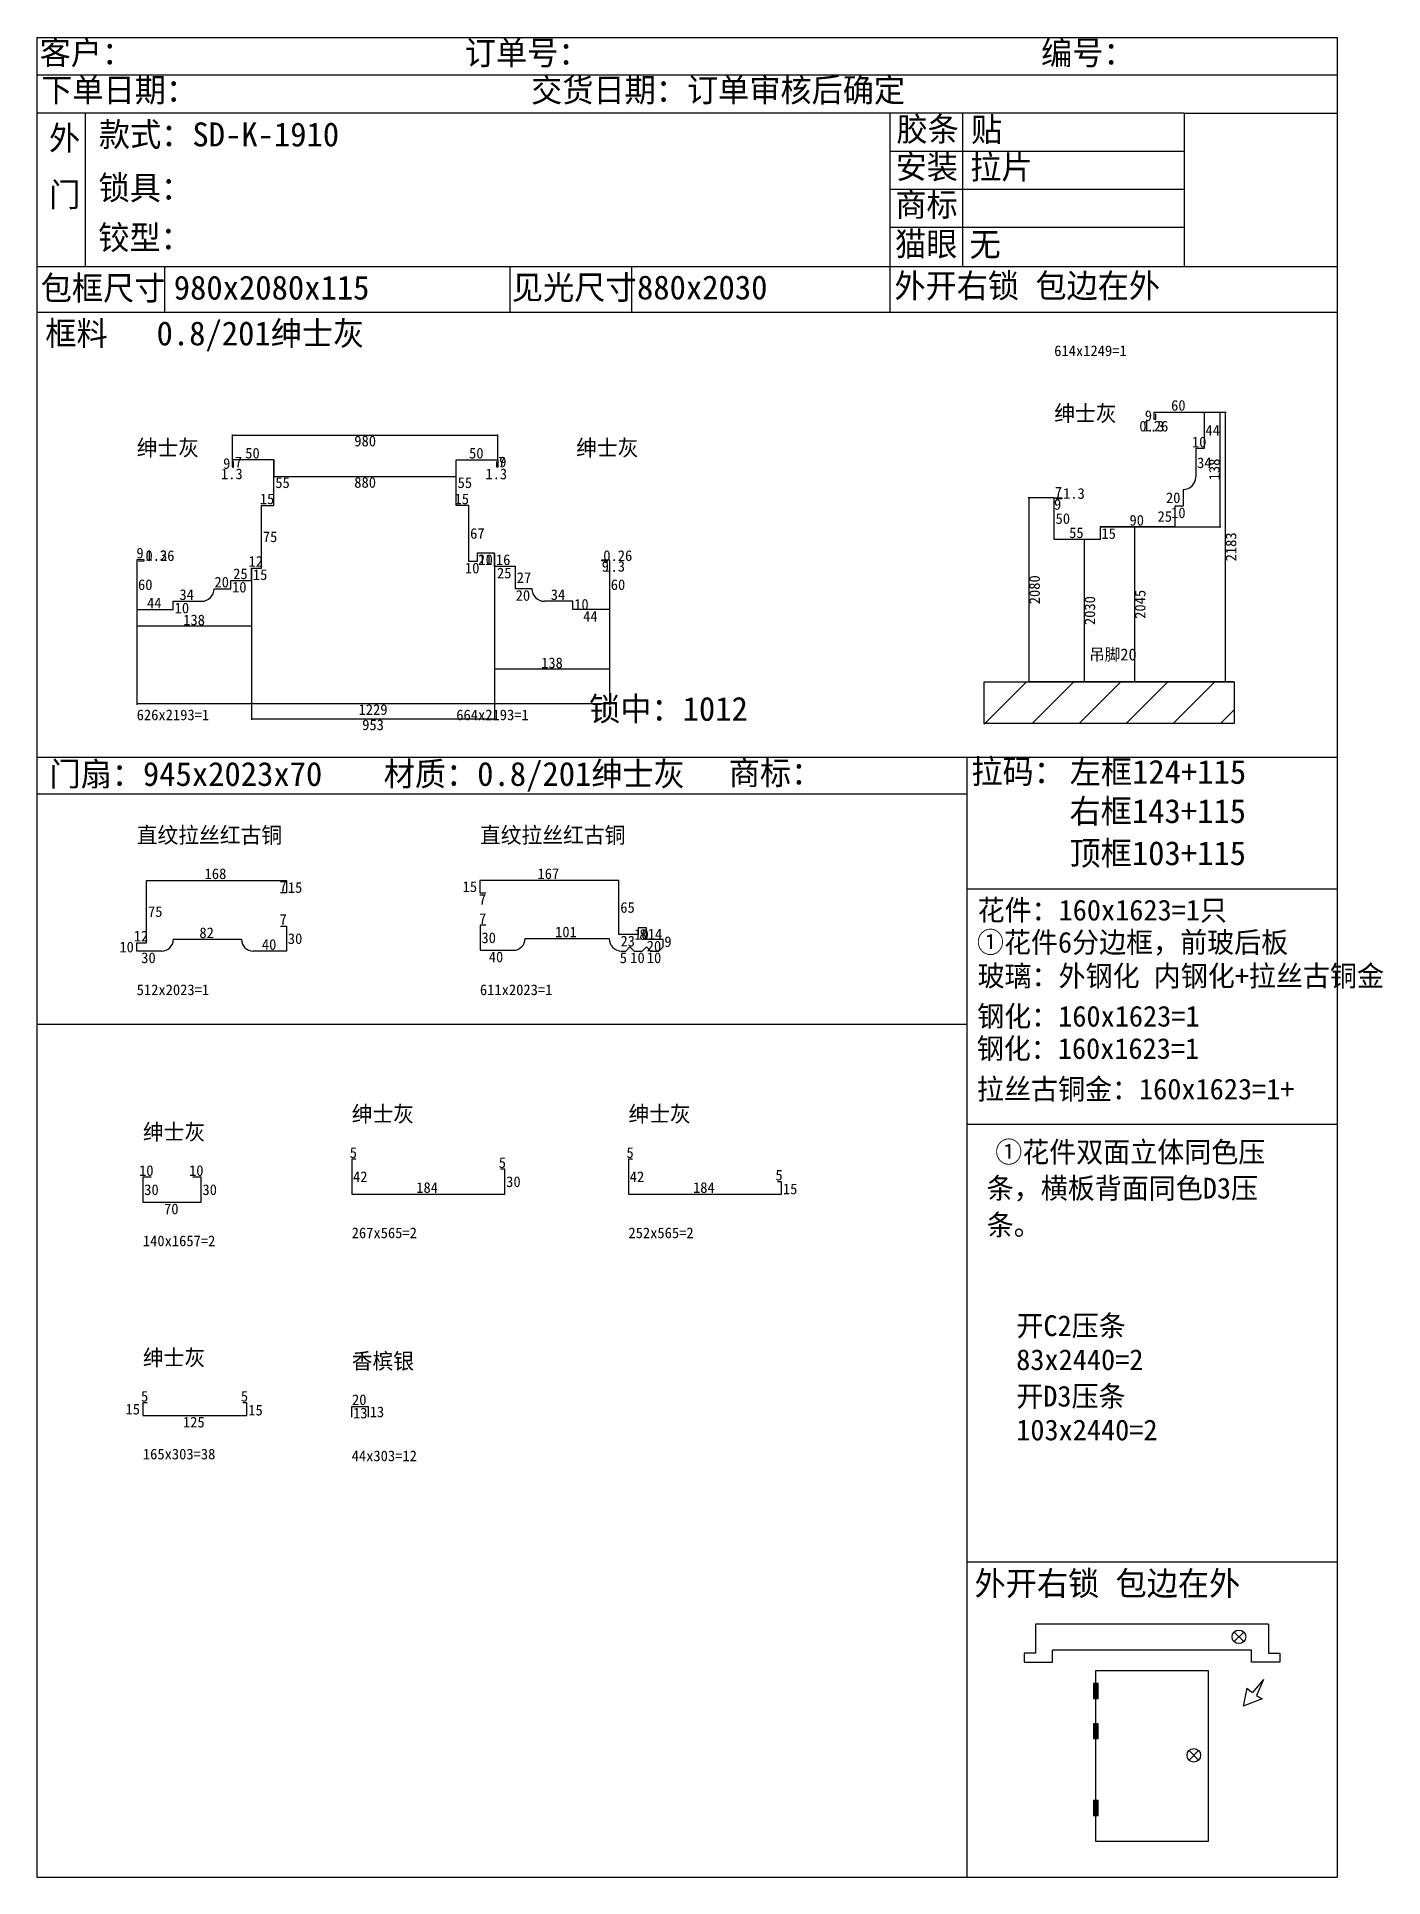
# Model space of a CAD drawing. Header units: metres. Extents: x 0 to 2022, y 0 to 2763.
import ezdxf

# ---------------------------------------------------------------- set-up
doc = ezdxf.new("R2010")
doc.units = ezdxf.units.M
doc.dimstyles.get("Standard").update_dxf_attribs({"dimtxt": 2.5, "dimasz": 2.5, "dimexe": 1.25, "dimexo": 0.625, "dimtad": 1, "dimdec": 0, "dimcen": 2.5, "dimadec": 0, "dimazin": 0, "dimtfac": 1, "dimtmove": 0, "dimatfit": 3, "dimarcsym": 0})

msp = doc.modelspace()

# ---------------------------------------------------------------- linework, layer by layer
at = {"color": 7}
for p, q in [((0, 2762.1), (1953, 2762.1)), ((0, 2762.1), (0, 0)), ((1953, 2762.1), (1953, 0)), ((1953, 2705.4), (0.7, 2705.4)), ((1723.1, 2648.5), (0.7, 2648.5)), ((72.6, 2648.5), (72.6, 2418.5)), ((1281.3, 2648.5), (1281.3, 2418.5)), ((1390.4, 2648.5), (1390.4, 2418.5)), ((1723.1, 2648.5), (1723.1, 2418.5)), ((1723.1, 2648.5), (1953, 2648.5)), ((1281.3, 2591.4), (1723.1, 2591.4)), ((1281.3, 2534.4), (1723.1, 2534.4)), ((1281.3, 2477.4), (1723.1, 2477.4)), ((0.7, 2418.5), (1953, 2418.5)), ((192, 2418.5), (192, 2349.8)), ((710.3, 2418.5), (710.3, 2349.8)), ((892.9, 2418.5), (892.9, 2349.8)), ((1281.3, 2418.5), (1281.3, 2349.8)), ((0.7, 2349.8), (1953, 2349.8)), ((0.7, 1681.4), (1953, 1681.4)), ((1396.6, 1681.4), (1396.6, 0)), ((0.7, 1626.6), (1396.6, 1626.6)), ((1396.6, 1483.9), (1953, 1483.9)), ((1396.6, 1280.4), (0, 1280.4)), ((1396.6, 1130.4), (1953, 1130.4)), ((479.1, 1077.9), (472.9, 1077.9)), ((472.9, 1077.9), (472.9, 1025.4)), ((894.7, 1077.9), (888.5, 1077.9)), ((888.5, 1077.9), (888.5, 1025.4)), ((171.8, 1050.9), (159.3, 1050.9)), ((159.3, 1050.9), (159.3, 1013.4)), ((246.8, 1050.9), (234.3, 1050.9)), ((246.8, 1013.4), (246.8, 1050.9)), ((702.9, 1062.9), (696.6, 1062.9)), ((702.9, 1025.4), (702.9, 1062.9)), ((472.9, 1025.4), (702.9, 1025.4)), ((888.5, 1025.4), (1118.5, 1025.4)), ((1118.5, 1044.2), (1112.2, 1044.2)), ((1118.5, 1025.4), (1118.5, 1044.2)), ((159.3, 1013.4), (246.8, 1013.4)), ((165.6, 712.1), (159.3, 712.1)), ((159.3, 712.1), (159.3, 693.3)), ((159.3, 693.3), (315.6, 693.3)), ((315.6, 712.1), (309.3, 712.1)), ((315.6, 693.3), (315.6, 712.1)), ((472.9, 690.6), (472.9, 706.9)), ((472.9, 706.9), (497.9, 706.9)), ((497.9, 706.9), (497.9, 690.6)), ((1396.6, 473.5), (1953, 473.5)), ((0, 0), (1953, 0))]:
    msp.add_line(p, q, dxfattribs=at)
for p, q in [((1678, 2188.6), (1678, 2199.8)), ((1678, 2199.8), (1753, 2199.8)), ((1679.6, 2188.6), (1678, 2188.6)), ((1679.6, 2188.6), (1679.9, 2188.6)), ((1680.1, 2197.3), (1679.9, 2188.6)), ((1753, 2199.8), (1753, 2144.8)), ((293.8, 2128.1), (293.8, 2116.9)), ((692.5, 2128.1), (692.5, 2116.9)), ((1753, 2144.8), (1740.5, 2144.8)), ((1740.5, 2144.8), (1740.5, 2102.3)), ((293.8, 2116.9), (295.4, 2116.9)), ((295.4, 2116.9), (295.4, 2125.6)), ((690.9, 2116.9), (690.9, 2125.6)), ((692.5, 2116.9), (690.9, 2116.9)), ((1721.8, 2083.6), (1721.8, 2058.6)), ((337.5, 1965.6), (337.5, 2059.4)), ((337.5, 2059.4), (356.2, 2059.4)), ((648.8, 2059.4), (630, 2059.4)), ((648.8, 1975.6), (648.8, 2059.4)), ((1528, 2071.1), (1539.2, 2071.1)), ((1539.2, 2069.5), (1530.5, 2069.5)), ((1539.2, 2071.1), (1539.2, 2069.5)), ((1721.8, 2058.6), (1709.2, 2058.6)), ((1709.2, 2058.6), (1709.2, 2027.3)), ((1596.8, 2027.3), (1596.8, 2008.6)), ((161.2, 1978.1), (150, 1978.1)), ((150, 1978.1), (150, 1903.1)), ((152.5, 1976), (161.2, 1976.2)), ((161.2, 1976.5), (161.2, 1978.1)), ((161.2, 1976.5), (161.2, 1976.2)), ((322.5, 1946.9), (322.5, 1965.6)), ((322.5, 1965.6), (337.5, 1965.6)), ((661.2, 1975.6), (648.8, 1975.6)), ((687.5, 1988.1), (661.2, 1988.1)), ((661.2, 1988.1), (661.2, 1975.6)), ((687.5, 1968.1), (687.5, 1988.1)), ((718.8, 1968.1), (687.5, 1968.1)), ((718.8, 1934.4), (718.8, 1968.1)), ((848.8, 1976.5), (848.8, 1978.1)), ((848.8, 1978.1), (860, 1978.1)), ((848.8, 1976.5), (848.8, 1976.2)), ((857.5, 1976), (848.8, 1976.2)), ((860, 1978.1), (860, 1903.1)), ((266.2, 1934.4), (291.2, 1934.4)), ((291.2, 1934.4), (291.2, 1946.9)), ((291.2, 1946.9), (322.5, 1946.9)), ((743.8, 1934.4), (718.8, 1934.4)), ((205, 1903.1), (205, 1915.6)), ((205, 1915.6), (247.5, 1915.6)), ((805, 1915.6), (762.5, 1915.6)), ((805, 1903.1), (805, 1915.6)), ((150, 1903.1), (205, 1903.1)), ((860, 1903.1), (805, 1903.1)), ((1423, 1794.8), (1798, 1794.8)), ((1423, 1732.3), (1423, 1794.8)), ((1423, 1731.4), (1486.5, 1794.8)), ((1494.7, 1732.3), (1557.2, 1794.8)), ((1565.4, 1732.3), (1627.9, 1794.8)), ((1636.1, 1732.3), (1698.6, 1794.8)), ((1706.8, 1732.3), (1769.3, 1794.8)), ((1798, 1794.8), (1798, 1732.3)), ((1777.5, 1732.3), (1798, 1752.8)), ((1798, 1732.3), (1423, 1732.3)), ((165, 1402.9), (165, 1496.6)), ((375, 1496.6), (375, 1477.9)), ((665.5, 1496.6), (665.5, 1477.9)), ((874.3, 1415.4), (874.3, 1496.6)), ((375, 1477.9), (366.2, 1477.9)), ((665.5, 1477.9), (674.3, 1477.9)), ((366.2, 1427.9), (375, 1427.9)), ((375, 1427.9), (375, 1390.4)), ((674.6, 1429.2), (665.8, 1429.2)), ((665.8, 1429.2), (665.8, 1391.7)), ((903, 1415.4), (874.3, 1415.4)), ((915.5, 1425.4), (903, 1425.4)), ((903, 1425.4), (903, 1415.4)), ((915.5, 1407.9), (915.5, 1425.4)), ((150, 1390.4), (150, 1402.9)), ((150, 1402.9), (165, 1402.9)), ((307.5, 1407.9), (205, 1407.9)), ((733.3, 1409.2), (859.6, 1409.2)), ((940.5, 1407.9), (915.5, 1407.9)), ((940.5, 1396.6), (940.5, 1407.9)), ((1849.8, 380.1), (1499.8, 380.1)), ((1499.8, 380.1), (1499.8, 336.3)), ((1798.1, 353.7), (1812.5, 368.1)), ((1798.1, 368.1), (1812.5, 353.7)), ((1849.8, 380.1), (1849.8, 336.3)), ((1499.8, 336.3), (1482.7, 336.3)), ((1482.7, 336.3), (1482.7, 322.8)), ((1525.4, 322.8), (1525.4, 340.8)), ((1824.2, 340.8), (1525.4, 340.8)), ((1824.2, 322.8), (1824.2, 340.8)), ((1849.8, 336.3), (1866.9, 336.3)), ((1866.9, 336.3), (1866.9, 322.8)), ((1482.7, 322.8), (1525.4, 322.8)), ((1590.6, 310.4), (1759, 310.4)), ((1590.6, 53.4), (1590.6, 310.4)), ((1759, 310.4), (1759, 53.4)), ((1866.9, 322.8), (1824.2, 322.8)), ((1587.1, 290.2), (1587.8, 290.9)), ((1587.1, 288), (1590.1, 290.9)), ((1594.1, 290.9), (1587.1, 290.9)), ((1587.1, 290.9), (1587.1, 268.5)), ((1587.1, 285.7), (1590.6, 289.2)), ((1587.1, 283.4), (1590.6, 286.9)), ((1587.1, 281.1), (1590.6, 284.6)), ((1587.1, 278.8), (1590.6, 282.3)), ((1587.1, 276.5), (1590.6, 280)), ((1587.1, 274.2), (1590.6, 277.7)), ((1590.6, 289.2), (1592.4, 290.9)), ((1590.6, 286.9), (1594.1, 290.4)), ((1590.6, 284.6), (1594.1, 288.1)), ((1590.6, 282.3), (1594.1, 285.8)), ((1590.6, 280), (1594.1, 283.5)), ((1590.6, 277.7), (1594.1, 281.2)), ((1590.6, 275.4), (1594.1, 278.9)), ((1590.6, 273.1), (1594.1, 276.7)), ((1594.1, 268.5), (1594.1, 290.9)), ((1817.2, 283.8), (1811.5, 257)), ((1817.2, 283.8), (1825.8, 277.4)), ((1842.5, 296.7), (1825.8, 277.4)), ((1842.5, 296.7), (1832, 272.7)), ((1587.1, 271.9), (1590.6, 275.4)), ((1587.1, 269.6), (1590.6, 273.1)), ((1587.1, 268.5), (1594.1, 268.5)), ((1588.3, 268.5), (1590.6, 270.9)), ((1590.6, 270.9), (1594.1, 274.4)), ((1590.6, 268.6), (1594.1, 272.1)), ((1592.8, 268.5), (1594.1, 269.8)), ((1840.4, 267.6), (1811.5, 257)), ((1832, 272.8), (1840.4, 267.6)), ((1587.1, 229.9), (1587.8, 230.5)), ((1587.1, 227.6), (1590.1, 230.5)), ((1594.1, 230.5), (1587.1, 230.5)), ((1587.1, 230.5), (1587.1, 208.1)), ((1587.1, 225.3), (1590.6, 228.8)), ((1587.1, 223), (1590.6, 226.5)), ((1587.1, 220.7), (1590.6, 224.2)), ((1587.1, 218.4), (1590.6, 221.9)), ((1590.6, 228.8), (1592.4, 230.5)), ((1590.6, 226.5), (1594.1, 230)), ((1590.6, 224.2), (1594.1, 227.7)), ((1590.6, 221.9), (1594.1, 225.4)), ((1590.6, 219.6), (1594.1, 223.1)), ((1594.1, 208.1), (1594.1, 230.5)), ((1587.1, 216.1), (1590.6, 219.6)), ((1587.1, 213.8), (1590.6, 217.3)), ((1587.1, 211.5), (1590.6, 215.1)), ((1587.1, 209.3), (1590.6, 212.8)), ((1587.1, 208.1), (1594.1, 208.1)), ((1588.3, 208.1), (1590.6, 210.5)), ((1590.6, 217.3), (1594.1, 220.8)), ((1590.6, 215.1), (1594.1, 218.6)), ((1590.6, 212.8), (1594.1, 216.3)), ((1590.6, 210.5), (1594.1, 214)), ((1590.6, 208.2), (1594.1, 211.7)), ((1592.8, 208.1), (1594.1, 209.4)), ((1730.4, 175.9), (1744.8, 190.2)), ((1730.4, 190.2), (1744.8, 175.9)), ((1587.1, 114.3), (1587.8, 115)), ((1587.1, 112), (1590.1, 115)), ((1594.1, 115), (1587.1, 115)), ((1587.1, 115), (1587.1, 92.6)), ((1587.1, 109.7), (1590.6, 113.2)), ((1587.1, 107.4), (1590.6, 110.9)), ((1590.6, 113.2), (1592.4, 115)), ((1590.6, 110.9), (1594.1, 114.4)), ((1590.6, 108.7), (1594.1, 112.2)), ((1594.1, 92.6), (1594.1, 115)), ((1587.1, 105.1), (1590.6, 108.7)), ((1587.1, 102.9), (1590.6, 106.4)), ((1587.1, 100.6), (1590.6, 104.1)), ((1587.1, 98.3), (1590.6, 101.8)), ((1587.1, 96), (1590.6, 99.5)), ((1587.1, 93.7), (1590.6, 97.2)), ((1587.1, 92.6), (1594.1, 92.6)), ((1588.3, 92.6), (1590.6, 94.9)), ((1590.6, 106.4), (1594.1, 109.9)), ((1590.6, 104.1), (1594.1, 107.6)), ((1590.6, 101.8), (1594.1, 105.3)), ((1590.6, 99.5), (1594.1, 103)), ((1590.6, 97.2), (1594.1, 100.7)), ((1590.6, 94.9), (1594.1, 98.4)), ((1590.6, 92.6), (1594.1, 96.1)), ((1592.8, 92.6), (1594.1, 93.8)), ((1759, 53.4), (1590.6, 53.4))]:
    msp.add_line(p, q)
at = {"color": 1}
for p, q in [((356.2, 2128.1), (293.8, 2128.1)), ((356.2, 2059.4), (356.2, 2128.1)), ((630, 2059.4), (630, 2128.1)), ((630, 2128.1), (692.5, 2128.1)), ((1528, 2008.6), (1528, 2071.1)), ((1709.2, 2027.3), (1596.8, 2027.3)), ((1596.8, 2008.6), (1528, 2008.6)), ((165, 1496.6), (375, 1496.6)), ((874.3, 1496.6), (665.5, 1496.6)), ((187.5, 1390.4), (150, 1390.4)), ((375, 1390.4), (325, 1390.4)), ((665.8, 1391.7), (715.8, 1391.7)), ((878.3, 1390.4), (884.6, 1390.4)), ((884.6, 1390.4), (890.8, 1396.6)), ((890.8, 1396.6), (896.9, 1390.4)), ((896.9, 1390.4), (909.4, 1390.4)), ((909.4, 1390.4), (915.6, 1396.6)), ((915.6, 1396.6), (921.8, 1390.4)), ((921.8, 1390.4), (934.3, 1390.4)), ((934.3, 1390.4), (940.5, 1396.6))]:
    msp.add_line(p, q, dxfattribs=at)
for centre, radius, start, end in [((1721.8, 2102.3), 18.8, 270, 0), ((247.5, 1934.4), 18.8, 270, 0), ((762.5, 1934.4), 18.8, 180, -450), ((1805.3, 360.9), 10.2, 0, 360), ((1737.6, 183), 10.2, 0, 360)]:
    msp.add_arc(centre, radius, start, end)
for centre, radius, start, end in [((187.5, 1407.9), 17.5, 270, -360), ((325, 1407.9), 17.5, 180, -90), ((715.8, 1409.2), 17.5, 270, -360), ((878.3, 1409.2), 18.8, 180, -90)]:
    msp.add_arc(centre, radius, start, end, dxfattribs=at)

# ---------------------------------------------------------------- texts
at = {"color": 7, "attachment_point": 1}
for s, insert, char_height in [('客户：', (4.3, 2757.5), 36), ('订单号：', (642.8, 2757.1), 36), ('编号：', (1508.2, 2757.2), 36), ('下单日期：', (6.7, 2701.4), 36), ('交货日期：订单审核后确定', (742.4, 2701.4), 36), ('外', (18.3, 2629.2), 36), ('款式：SD-K-1910', (93.3, 2634.6), 36), ('胶条', (1291.1, 2642.5), 36), ('贴', (1403, 2642), 36), ('安装', (1289.9, 2586.3), 36), ('拉片', (1401.8, 2585.7), 36), ('门', (18.6, 2544.2), 36), ('锁具：', (92.8, 2554.5), 36), ('商标', (1289.4, 2529.5), 36), ('铰型：', (92.3, 2479.8), 36), ('猫眼', (1289, 2470.1), 36), ('无', (1400.8, 2469.5), 36), ('包框尺寸', (5.9, 2404), 36), ('980x2080x115', (205.7, 2404.6), 36), ('见光尺寸', (713.5, 2405), 36), ('880x2030', (901.4, 2404.9), 36), ('外开右锁 包边在外', (1288, 2407.4), 36), ('框料   0.8/201绅士灰', (12.8, 2335.9), 36), ('锁中：1012', (829.5, 1772.2), 36), ('门扇：945x2023x70', (19, 1674.4), 36), ('材质：0.8/201绅士灰', (521, 1674.5), 36), ('商标：', (1039.2, 1676.2), 36), ('拉码：  ', (1403.6, 1678.2), 36), ('左框124+115', (1551.3, 1677.6), 36), ('右框143+115\\P', (1551, 1618.7), 36), ('顶框103+115\\P', (1551, 1555.5), 36), ('花件：160x1623=1只', (1412.9, 1467.6), 31.2), ('①花件6分边框，前玻后板', (1411.9, 1419.3), 31.2), ('玻璃：外钢化 内钢化+拉丝古铜金', (1412.9, 1368.8), 31.2), ('钢化：160x1623=1', (1412.3, 1308.3), 31.2), ('钢化：160x1623=1', (1411.7, 1259.8), 31.2), ('拉丝古铜金：160x1623=1+', (1412, 1198.9), 31.2), ('①花件双面立体同色压', (1439.4, 1104.4), 31.2), ('条，横板背面同色D3压', (1426.6, 1050.1), 31.2), ('条。', (1426.6, 995), 31.2), ('开C2压条', (1471.2, 843.6), 31.2), ('83x2440=2', (1470.9, 792.6), 31.2), ('开D3压条', (1470.9, 737.8), 31.2), ('103x2440=2', (1470.9, 687.1), 31.2), ('外开右锁 包边在外', (1408.4, 459.1), 36)]:
    msp.add_mtext(s, dxfattribs=dict(at, insert=insert, char_height=char_height))
at = {"attachment_point": 1}
for s, insert, char_height in [('614x1249=1', (1528, 2299.8), 16), ('绅士灰', (1528, 2209.8), 24), ('60', (1703.5, 2217.8), 16), ('0.26', (1655.8, 2186.6), 16), ('1.3', (1660.8, 2186.6), 16), ('9', (1664, 2202.2), 16), ('绅士灰', (150, 2158.1), 24), ('绅士灰', (810, 2158.1), 24), ('10', (1734.8, 2162.8), 16), ('44', (1755, 2180.3), 16), ('9', (279.8, 2130.5), 16), ('7', (297.4, 2132.9), 16), ('50', (313, 2146.1), 16), ('50', (649.2, 2146.1), 16), ('7', (692.9, 2132.9), 16), ('9', (694.5, 2132.9), 16), ('34', (1742.5, 2131.6), 16), ('1.3', (276.6, 2114.9), 16), ('55', (358.2, 2101.7), 16), ('55', (632, 2101.7), 16), ('1.3', (673.7, 2114.9), 16), ('15', (334.9, 2077.4), 16), ('15', (627.4, 2077.4), 16), ('7', (1528.9, 2087.5), 16), ('1.3', (1541.3, 2085.5), 16), ('20', (1695.8, 2079.1), 16), ('9', (1527.6, 2069.1), 16), ('50', (1530, 2047.8), 16), ('90', (1641, 2045.3), 16), ('25', (1683.2, 2051), 16), ('10', (1703.5, 2056.6), 16), ('75', (339.5, 2020.5), 16), ('67', (650.8, 2025.5), 16), ('55', (1550.4, 2026.6), 16), ('15', (1598.8, 2025.3), 16), ('9', (149.6, 1996.1), 16), ('0.26', (163.2, 1992.2), 16), ('1.3', (163.2, 1992.5), 16), ('0.26', (850.8, 1992.2), 16), ('25', (294.9, 1964.9), 16), ('12', (318, 1983.6), 16), ('15', (324.5, 1963.6), 16), ('10', (643, 1973.6), 16), ('21', (662.4, 1986.1), 16), ('10', (663.2, 1986.1), 16), ('16', (689.5, 1986.1), 16), ('25', (691.1, 1966.1), 16), ('9', (848.4, 1976.1), 16), ('1.3', (850.8, 1976.1), 16), ('60', (152, 1948.6), 16), ('20', (266.8, 1952.4), 16), ('10', (293.2, 1944.9), 16), ('27', (720.8, 1959.2), 16), ('60', (862, 1948.6), 16), ('44', (165.5, 1921.1), 16), ('10', (207, 1913.6), 16), ('34', (214.2, 1933.6), 16), ('20', (719.2, 1932.4), 16), ('34', (771.8, 1933.6), 16), ('10', (807, 1919.1), 16), ('44', (820.5, 1901.1), 16), ('吊脚20', (1580.5, 1844.8), 18), ('626x2193=1', (150, 1753.1), 16), ('664x2193=1', (630, 1753.1), 16), ('直纹拉丝红古铜', (150, 1576.6), 24), ('直纹拉丝红古铜', (665.5, 1576.6), 24), ('168', (252, 1514.6), 16), ('7', (364.6, 1495.9), 16), ('15', (377, 1493.9), 16), ('15', (639.5, 1495.2), 16), ('167', (751.9, 1514.6), 16), ('7', (663.9, 1475.9), 16), ('75', (167, 1457.7), 16), ('7', (364.6, 1445.9), 16), ('7', (664.2, 1447.2), 16), ('65', (876.3, 1464), 16), ('12', (145.5, 1420.9), 16), ('82', (244.2, 1425.9), 16), ('30', (377, 1417.1), 16), ('30', (667.8, 1418.4), 16), ('101', (778.4, 1427.2), 16), ('23', (876.6, 1413.4), 16), ('10', (897.3, 1423.4), 16), ('8', (905, 1423.4), 16), ('14', (917.5, 1423.9), 16), ('9', (942.5, 1412.6), 16), ('10', (124, 1404.6), 16), ('30', (156.8, 1388.4), 16), ('40', (338, 1408.4), 16), ('40', (678.8, 1389.7), 16), ('5', (875.4, 1388.4), 16), ('10', (891.2, 1388.4), 16), ('20', (916, 1405.9), 16), ('10', (916.1, 1388.4), 16), ('512x2023=1', (150, 1340.4), 16), ('611x2023=1', (665.5, 1340.4), 16), ('绅士灰', (472.9, 1157.9), 24), ('绅士灰', (888.5, 1157.9), 24), ('绅士灰', (159.3, 1130.9), 24), ('5', (470, 1095.9), 16), ('5', (693.8, 1080.9), 16), ('5', (885.6, 1095.9), 16), ('10', (153.6, 1068.9), 16), ('10', (228.6, 1068.9), 16), ('42', (474.9, 1059.7), 16), ('30', (704.9, 1052.2), 16), ('42', (890.5, 1059.7), 16), ('5', (1109.3, 1062.2), 16), ('30', (161.3, 1040.2), 16), ('30', (248.8, 1040.2), 16), ('184', (569.9, 1043.4), 16), ('184', (985.5, 1043.4), 16), ('15', (1120.5, 1041.4), 16), ('70', (191.1, 1011.4), 16), ('267x565=2', (472.9, 975.4), 16), ('252x565=2', (888.5, 975.4), 16), ('140x1657=2', (159.3, 963.4), 16), ('绅士灰', (159.3, 792.1), 24), ('香槟银', (472.9, 786.9), 24), ('5', (156.5, 730.1), 16), ('5', (306.5, 730.1), 16), ('20', (473.4, 724.9), 16), ('15', (133.3, 710.7), 16), ('125', (219.5, 691.3), 16), ('15', (317.6, 709.3), 16), ('13', (474.9, 704.9), 16), ('13', (499.9, 706.6), 16), ('165x303=38', (159.3, 643.3), 16), ('44x303=12', (472.9, 640.6), 16)]:
    msp.add_mtext(s, dxfattribs=dict(at, insert=insert, char_height=char_height))

# ---------------------------------------------------------------- dimensions: what is measured, and where the dimension line sits
for base, p1, p2, text in [((1777.2, 2027.3), (1596.8, 2027.3), (1753, 2199.8), '138'), ((1784.9, 2199.8), (1678, 2199.8), (1798, 1794.8), '2183'), ((1489.9, 2071.1), (1528, 2071.1), (1798, 1794.8), '2080'), ((1648.5, 2027.3), (1709.2, 2027.3), (1798, 1794.8), '2045'), ((1572.9, 2008.6), (1596.8, 2008.6), (1798, 1794.8), '2030')]:
    msp.add_linear_dim(base=base, p1=p1, p2=p2, angle=90, text=text, dimstyle='STANDARD', override={"dimtxt": 16, "dimasz": 0, "dimtxsty": 'Standard', "dimtsz": 1e-05}).render()
for base, p1, p2, text in [((692.5, 2164.7), (692.5, 2128.1), (293.8, 2116.9), '980'), ((630, 2102.6), (630, 2059.4), (356.2, 2128.1), '880'), ((860, 1761.6), (860, 1978.1), (150, 1903.1), '1229'), ((150, 1878.9), (150, 1903.1), (322.5, 1965.6), '138'), ((687.5, 1738.7), (687.5, 1988.1), (322.5, 1965.6), '953'), ((687.5, 1814.4), (687.5, 1988.1), (860, 1903.1), '138')]:
    msp.add_linear_dim(base=base, p1=p1, p2=p2, text=text, dimstyle='STANDARD', override={"dimtxt": 16, "dimasz": 0, "dimtxsty": 'Standard', "dimtsz": 1e-05}).render()

doc.saveas('drawing.dxf')
